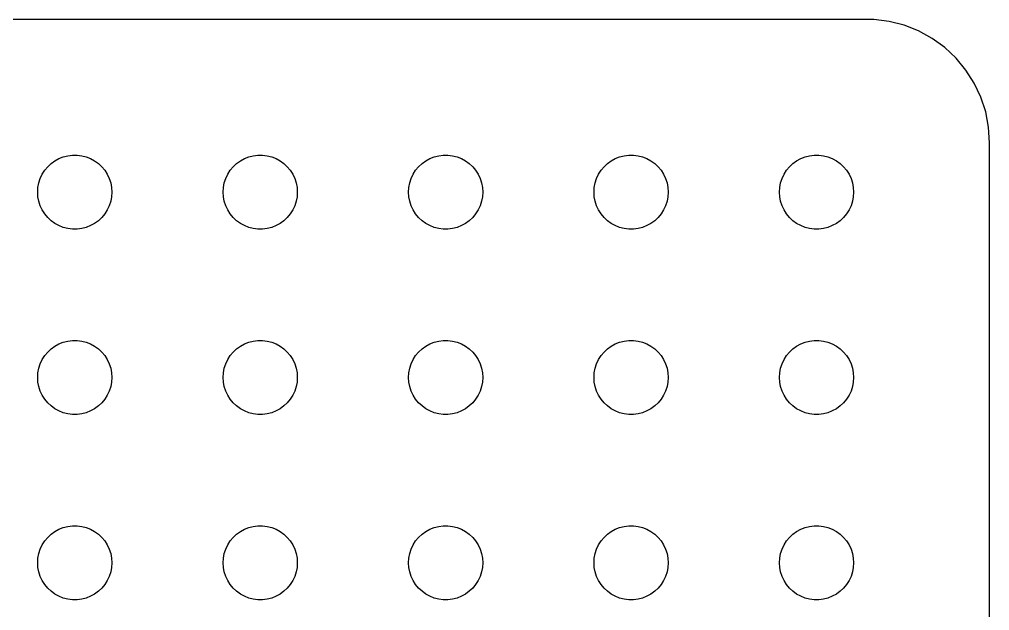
# Model space of a CAD drawing. Header units: metres. Extents: x -37 to 37, y 86 to 184.
# Drawn here: x -2.24 to 37, y 106.06 to 129.99 of the extents above; entities that cross this region are included whole.
import ezdxf

# ---------------------------------------------------------------- set-up
doc = ezdxf.new("R2010")
doc.units = ezdxf.units.M

msp = doc.modelspace()

# ---------------------------------------------------------------- linework, layer by layer
for p, q in [((32.3139, 129.99), (-32.3139, 129.99)), ((32.9369, 129.911), (32.3139, 129.99)), ((33.5451, 129.755), (32.9369, 129.911)), ((34.1289, 129.524), (33.5451, 129.755)), ((34.6791, 129.222), (34.1289, 129.524)), ((35.1871, 128.853), (34.6791, 129.222)), ((35.6448, 128.423), (35.1871, 128.853)), ((36.0451, 127.939), (35.6448, 128.423)), ((36.3815, 127.409), (36.0451, 127.939)), ((36.6489, 126.841), (36.3815, 127.409)), ((36.8429, 126.243), (36.6489, 126.841)), ((36.9606, 125.627), (36.8429, 126.243)), ((37, 125), (36.9606, 125.627)), ((37, 91), (37, 125)), ((-0.638657, 124.357), (-0.463516, 124.427)), ((-0.463516, 124.427), (-0.281067, 124.473)), ((-0.281067, 124.473), (-0.094177, 124.497)), ((-0.094177, 124.497), (0.094177, 124.497)), ((0.094177, 124.497), (0.281067, 124.473)), ((0.281067, 124.473), (0.463516, 124.427)), ((0.463516, 124.427), (0.638657, 124.357)), ((6.86133, 124.357), (7.03647, 124.427)), ((7.03647, 124.427), (7.21892, 124.473)), ((7.21892, 124.473), (7.40581, 124.497)), ((7.40581, 124.497), (7.59418, 124.497)), ((7.59418, 124.497), (7.78107, 124.473)), ((7.78107, 124.473), (7.96352, 124.427)), ((7.96352, 124.427), (8.13866, 124.357)), ((14.3613, 124.357), (14.5365, 124.427)), ((14.5365, 124.427), (14.7189, 124.473)), ((14.7189, 124.473), (14.9058, 124.497)), ((14.9058, 124.497), (15.0942, 124.497)), ((15.0942, 124.497), (15.2811, 124.473)), ((15.2811, 124.473), (15.4635, 124.427)), ((15.4635, 124.427), (15.6387, 124.357)), ((21.8613, 124.357), (22.0365, 124.427)), ((22.0365, 124.427), (22.2189, 124.473)), ((22.2189, 124.473), (22.4058, 124.497)), ((22.4058, 124.497), (22.5942, 124.497)), ((22.5942, 124.497), (22.7811, 124.473)), ((22.7811, 124.473), (22.9635, 124.427)), ((22.9635, 124.427), (23.1387, 124.357)), ((29.3613, 124.357), (29.5365, 124.427)), ((29.5365, 124.427), (29.7189, 124.473)), ((29.7189, 124.473), (29.9058, 124.497)), ((29.9058, 124.497), (30.0942, 124.497)), ((30.0942, 124.497), (30.2811, 124.473)), ((30.2811, 124.473), (30.4635, 124.427)), ((30.4635, 124.427), (30.6387, 124.357)), ((-1.21352, 123.882), (-1.09344, 124.027)), ((-1.09344, 124.027), (-0.956131, 124.156)), ((-0.956131, 124.156), (-0.803726, 124.266)), ((-0.803726, 124.266), (-0.638657, 124.357)), ((0.638657, 124.357), (0.803726, 124.266)), ((0.803726, 124.266), (0.956131, 124.156)), ((0.956131, 124.156), (1.09344, 124.027)), ((1.09344, 124.027), (1.21352, 123.882)), ((6.28647, 123.882), (6.40654, 124.027)), ((6.40654, 124.027), (6.54385, 124.156)), ((6.54385, 124.156), (6.69626, 124.266)), ((6.69626, 124.266), (6.86133, 124.357)), ((8.13866, 124.357), (8.30373, 124.266)), ((8.30373, 124.266), (8.45613, 124.156)), ((8.45613, 124.156), (8.59344, 124.027)), ((8.59344, 124.027), (8.71352, 123.882)), ((13.7865, 123.882), (13.9065, 124.027)), ((13.9065, 124.027), (14.0439, 124.156)), ((14.0439, 124.156), (14.1963, 124.266)), ((14.1963, 124.266), (14.3613, 124.357)), ((15.6387, 124.357), (15.8037, 124.266)), ((15.8037, 124.266), (15.9561, 124.156)), ((15.9561, 124.156), (16.0934, 124.027)), ((16.0934, 124.027), (16.2135, 123.882)), ((21.2865, 123.882), (21.4065, 124.027)), ((21.4065, 124.027), (21.5439, 124.156)), ((21.5439, 124.156), (21.6963, 124.266)), ((21.6963, 124.266), (21.8613, 124.357)), ((23.1387, 124.357), (23.3037, 124.266)), ((23.3037, 124.266), (23.4561, 124.156)), ((23.4561, 124.156), (23.5934, 124.027)), ((23.5934, 124.027), (23.7135, 123.882)), ((28.7865, 123.882), (28.9065, 124.027)), ((28.9065, 124.027), (29.0439, 124.156)), ((29.0439, 124.156), (29.1963, 124.266)), ((29.1963, 124.266), (29.3613, 124.357)), ((30.6387, 124.357), (30.8037, 124.266)), ((30.8037, 124.266), (30.9561, 124.156)), ((30.9561, 124.156), (31.0934, 124.027)), ((31.0934, 124.027), (31.2135, 123.882)), ((-1.39465, 123.552), (-1.31445, 123.723)), ((-1.31445, 123.723), (-1.21352, 123.882)), ((1.21352, 123.882), (1.31445, 123.723)), ((1.31445, 123.723), (1.39465, 123.552)), ((6.10533, 123.552), (6.18553, 123.723)), ((6.18553, 123.723), (6.28647, 123.882)), ((8.71352, 123.882), (8.81445, 123.723)), ((8.81445, 123.723), (8.89465, 123.552)), ((13.6053, 123.552), (13.6855, 123.723)), ((13.6855, 123.723), (13.7865, 123.882)), ((16.2135, 123.882), (16.3145, 123.723)), ((16.3145, 123.723), (16.3947, 123.552)), ((21.1053, 123.552), (21.1855, 123.723)), ((21.1855, 123.723), (21.2865, 123.882)), ((23.7135, 123.882), (23.8145, 123.723)), ((23.8145, 123.723), (23.8947, 123.552)), ((28.6053, 123.552), (28.6855, 123.723)), ((28.6855, 123.723), (28.7865, 123.882)), ((31.2135, 123.882), (31.3145, 123.723)), ((31.3145, 123.723), (31.3947, 123.552)), ((-1.48816, 123.188), (-1.45287, 123.373)), ((-1.45287, 123.373), (-1.39465, 123.552)), ((1.39465, 123.552), (1.45287, 123.373)), ((1.45287, 123.373), (1.48816, 123.188)), ((6.01183, 123.188), (6.04712, 123.373)), ((6.04712, 123.373), (6.10533, 123.552)), ((8.89465, 123.552), (8.95287, 123.373)), ((8.95287, 123.373), (8.98816, 123.188)), ((13.5118, 123.188), (13.5471, 123.373)), ((13.5471, 123.373), (13.6053, 123.552)), ((16.3947, 123.552), (16.4529, 123.373)), ((16.4529, 123.373), (16.4882, 123.188)), ((21.0118, 123.188), (21.0471, 123.373)), ((21.0471, 123.373), (21.1053, 123.552)), ((23.8947, 123.552), (23.9529, 123.373)), ((23.9529, 123.373), (23.9882, 123.188)), ((28.5118, 123.188), (28.5471, 123.373)), ((28.5471, 123.373), (28.6053, 123.552)), ((31.3947, 123.552), (31.4529, 123.373)), ((31.4529, 123.373), (31.4882, 123.188)), ((-1.5, 123), (-1.48816, 123.188)), ((-1.48816, 122.812), (-1.5, 123)), ((1.48816, 123.188), (1.5, 123)), ((1.5, 123), (1.48816, 122.812)), ((6, 123), (6.01183, 123.188)), ((6.01183, 122.812), (6, 123)), ((8.98816, 123.188), (9, 123)), ((9, 123), (8.98816, 122.812)), ((13.5, 123), (13.5118, 123.188)), ((13.5118, 122.812), (13.5, 123)), ((16.4882, 123.188), (16.5, 123)), ((16.5, 123), (16.4882, 122.812)), ((21, 123), (21.0118, 123.188)), ((21.0118, 122.812), (21, 123)), ((23.9882, 123.188), (24, 123)), ((24, 123), (23.9882, 122.812)), ((28.5, 123), (28.5118, 123.188)), ((28.5118, 122.812), (28.5, 123)), ((31.4882, 123.188), (31.5, 123)), ((31.5, 123), (31.4882, 122.812)), ((-1.45287, 122.627), (-1.48816, 122.812)), ((-1.39465, 122.448), (-1.45287, 122.627)), ((-1.31445, 122.277), (-1.39465, 122.448)), ((1.39465, 122.448), (1.31445, 122.277)), ((1.45287, 122.627), (1.39465, 122.448)), ((1.48816, 122.812), (1.45287, 122.627)), ((6.04712, 122.627), (6.01183, 122.812)), ((6.10533, 122.448), (6.04712, 122.627)), ((6.18553, 122.277), (6.10533, 122.448)), ((8.89465, 122.448), (8.81445, 122.277)), ((8.95287, 122.627), (8.89465, 122.448)), ((8.98816, 122.812), (8.95287, 122.627)), ((13.5471, 122.627), (13.5118, 122.812)), ((13.6053, 122.448), (13.5471, 122.627)), ((13.6855, 122.277), (13.6053, 122.448)), ((16.3947, 122.448), (16.3145, 122.277)), ((16.4529, 122.627), (16.3947, 122.448)), ((16.4882, 122.812), (16.4529, 122.627)), ((21.0471, 122.627), (21.0118, 122.812)), ((21.1053, 122.448), (21.0471, 122.627)), ((21.1855, 122.277), (21.1053, 122.448)), ((23.8947, 122.448), (23.8145, 122.277)), ((23.9529, 122.627), (23.8947, 122.448)), ((23.9882, 122.812), (23.9529, 122.627)), ((28.5471, 122.627), (28.5118, 122.812)), ((28.6053, 122.448), (28.5471, 122.627)), ((28.6855, 122.277), (28.6053, 122.448)), ((31.3947, 122.448), (31.3145, 122.277)), ((31.4529, 122.627), (31.3947, 122.448)), ((31.4882, 122.812), (31.4529, 122.627)), ((-1.21352, 122.118), (-1.31445, 122.277)), ((-1.09344, 121.973), (-1.21352, 122.118)), ((1.21352, 122.118), (1.09344, 121.973)), ((1.31445, 122.277), (1.21352, 122.118)), ((6.28647, 122.118), (6.18553, 122.277)), ((6.40654, 121.973), (6.28647, 122.118)), ((8.71352, 122.118), (8.59344, 121.973)), ((8.81445, 122.277), (8.71352, 122.118)), ((13.7865, 122.118), (13.6855, 122.277)), ((13.9065, 121.973), (13.7865, 122.118)), ((16.2135, 122.118), (16.0934, 121.973)), ((16.3145, 122.277), (16.2135, 122.118)), ((21.2865, 122.118), (21.1855, 122.277)), ((21.4065, 121.973), (21.2865, 122.118)), ((23.7135, 122.118), (23.5934, 121.973)), ((23.8145, 122.277), (23.7135, 122.118)), ((28.7865, 122.118), (28.6855, 122.277)), ((28.9065, 121.973), (28.7865, 122.118)), ((31.2135, 122.118), (31.0934, 121.973)), ((31.3145, 122.277), (31.2135, 122.118)), ((-0.956131, 121.844), (-1.09344, 121.973)), ((-0.803726, 121.734), (-0.956131, 121.844)), ((-0.638657, 121.643), (-0.803726, 121.734)), ((0.803726, 121.734), (0.638657, 121.643)), ((0.956131, 121.844), (0.803726, 121.734)), ((1.09344, 121.973), (0.956131, 121.844)), ((6.54385, 121.844), (6.40654, 121.973)), ((6.69626, 121.734), (6.54385, 121.844)), ((6.86133, 121.643), (6.69626, 121.734)), ((8.30373, 121.734), (8.13866, 121.643)), ((8.45613, 121.844), (8.30373, 121.734)), ((8.59344, 121.973), (8.45613, 121.844)), ((14.0439, 121.844), (13.9065, 121.973)), ((14.1963, 121.734), (14.0439, 121.844)), ((14.3613, 121.643), (14.1963, 121.734)), ((15.8037, 121.734), (15.6387, 121.643)), ((15.9561, 121.844), (15.8037, 121.734)), ((16.0934, 121.973), (15.9561, 121.844)), ((21.5439, 121.844), (21.4065, 121.973)), ((21.6963, 121.734), (21.5439, 121.844)), ((21.8613, 121.643), (21.6963, 121.734)), ((23.3037, 121.734), (23.1387, 121.643)), ((23.4561, 121.844), (23.3037, 121.734)), ((23.5934, 121.973), (23.4561, 121.844)), ((29.0439, 121.844), (28.9065, 121.973)), ((29.1963, 121.734), (29.0439, 121.844)), ((29.3613, 121.643), (29.1963, 121.734)), ((30.8037, 121.734), (30.6387, 121.643)), ((30.9561, 121.844), (30.8037, 121.734)), ((31.0934, 121.973), (30.9561, 121.844)), ((-0.463516, 121.573), (-0.638657, 121.643)), ((-0.281067, 121.527), (-0.463516, 121.573)), ((-0.094177, 121.503), (-0.281067, 121.527)), ((0.094177, 121.503), (-0.094177, 121.503)), ((0.281067, 121.527), (0.094177, 121.503)), ((0.463516, 121.573), (0.281067, 121.527)), ((0.638657, 121.643), (0.463516, 121.573)), ((7.03647, 121.573), (6.86133, 121.643)), ((7.21892, 121.527), (7.03647, 121.573)), ((7.40581, 121.503), (7.21892, 121.527)), ((7.59418, 121.503), (7.40581, 121.503)), ((7.78107, 121.527), (7.59418, 121.503)), ((7.96352, 121.573), (7.78107, 121.527)), ((8.13866, 121.643), (7.96352, 121.573)), ((14.5365, 121.573), (14.3613, 121.643)), ((14.7189, 121.527), (14.5365, 121.573)), ((14.9058, 121.503), (14.7189, 121.527)), ((15.0942, 121.503), (14.9058, 121.503)), ((15.2811, 121.527), (15.0942, 121.503)), ((15.4635, 121.573), (15.2811, 121.527)), ((15.6387, 121.643), (15.4635, 121.573)), ((22.0365, 121.573), (21.8613, 121.643)), ((22.2189, 121.527), (22.0365, 121.573)), ((22.4058, 121.503), (22.2189, 121.527)), ((22.5942, 121.503), (22.4058, 121.503)), ((22.7811, 121.527), (22.5942, 121.503)), ((22.9635, 121.573), (22.7811, 121.527)), ((23.1387, 121.643), (22.9635, 121.573)), ((29.5365, 121.573), (29.3613, 121.643)), ((29.7189, 121.527), (29.5365, 121.573)), ((29.9058, 121.503), (29.7189, 121.527)), ((30.0942, 121.503), (29.9058, 121.503)), ((30.2811, 121.527), (30.0942, 121.503)), ((30.4635, 121.573), (30.2811, 121.527)), ((30.6387, 121.643), (30.4635, 121.573)), ((-0.463516, 116.927), (-0.281067, 116.973)), ((-0.281067, 116.973), (-0.094177, 116.997)), ((-0.094177, 116.997), (0.094177, 116.997)), ((0.094177, 116.997), (0.281067, 116.973)), ((0.281067, 116.973), (0.463516, 116.927)), ((7.03647, 116.927), (7.21892, 116.973)), ((7.21892, 116.973), (7.40581, 116.997)), ((7.40581, 116.997), (7.59418, 116.997)), ((7.59418, 116.997), (7.78107, 116.973)), ((7.78107, 116.973), (7.96352, 116.927)), ((14.5365, 116.927), (14.7189, 116.973)), ((14.7189, 116.973), (14.9058, 116.997)), ((14.9058, 116.997), (15.0942, 116.997)), ((15.0942, 116.997), (15.2811, 116.973)), ((15.2811, 116.973), (15.4635, 116.927)), ((22.0365, 116.927), (22.2189, 116.973)), ((22.2189, 116.973), (22.4058, 116.997)), ((22.4058, 116.997), (22.5942, 116.997)), ((22.5942, 116.997), (22.7811, 116.973)), ((22.7811, 116.973), (22.9635, 116.927)), ((29.5365, 116.927), (29.7189, 116.973)), ((29.7189, 116.973), (29.9058, 116.997)), ((29.9058, 116.997), (30.0942, 116.997)), ((30.0942, 116.997), (30.2811, 116.973)), ((30.2811, 116.973), (30.4635, 116.927)), ((-1.09344, 116.527), (-0.956131, 116.656)), ((-0.956131, 116.656), (-0.803726, 116.766)), ((-0.803726, 116.766), (-0.638657, 116.857)), ((-0.638657, 116.857), (-0.463516, 116.927)), ((0.463516, 116.927), (0.638657, 116.857)), ((0.638657, 116.857), (0.803726, 116.766)), ((0.803726, 116.766), (0.956131, 116.656)), ((0.956131, 116.656), (1.09344, 116.527)), ((6.40654, 116.527), (6.54385, 116.656)), ((6.54385, 116.656), (6.69626, 116.766)), ((6.69626, 116.766), (6.86133, 116.857)), ((6.86133, 116.857), (7.03647, 116.927)), ((7.96352, 116.927), (8.13866, 116.857)), ((8.13866, 116.857), (8.30373, 116.766)), ((8.30373, 116.766), (8.45613, 116.656)), ((8.45613, 116.656), (8.59344, 116.527)), ((13.9065, 116.527), (14.0439, 116.656)), ((14.0439, 116.656), (14.1963, 116.766)), ((14.1963, 116.766), (14.3613, 116.857)), ((14.3613, 116.857), (14.5365, 116.927)), ((15.4635, 116.927), (15.6387, 116.857)), ((15.6387, 116.857), (15.8037, 116.766)), ((15.8037, 116.766), (15.9561, 116.656)), ((15.9561, 116.656), (16.0934, 116.527)), ((21.4065, 116.527), (21.5439, 116.656)), ((21.5439, 116.656), (21.6963, 116.766)), ((21.6963, 116.766), (21.8613, 116.857)), ((21.8613, 116.857), (22.0365, 116.927)), ((22.9635, 116.927), (23.1387, 116.857)), ((23.1387, 116.857), (23.3037, 116.766)), ((23.3037, 116.766), (23.4561, 116.656)), ((23.4561, 116.656), (23.5934, 116.527)), ((28.9065, 116.527), (29.0439, 116.656)), ((29.0439, 116.656), (29.1963, 116.766)), ((29.1963, 116.766), (29.3613, 116.857)), ((29.3613, 116.857), (29.5365, 116.927)), ((30.4635, 116.927), (30.6387, 116.857)), ((30.6387, 116.857), (30.8037, 116.766)), ((30.8037, 116.766), (30.9561, 116.656)), ((30.9561, 116.656), (31.0934, 116.527)), ((-1.39465, 116.052), (-1.31445, 116.223)), ((-1.31445, 116.223), (-1.21352, 116.382)), ((-1.21352, 116.382), (-1.09344, 116.527)), ((1.09344, 116.527), (1.21352, 116.382)), ((1.21352, 116.382), (1.31445, 116.223)), ((1.31445, 116.223), (1.39465, 116.052)), ((6.10533, 116.052), (6.18553, 116.223)), ((6.18553, 116.223), (6.28647, 116.382)), ((6.28647, 116.382), (6.40654, 116.527)), ((8.59344, 116.527), (8.71352, 116.382)), ((8.71352, 116.382), (8.81445, 116.223)), ((8.81445, 116.223), (8.89465, 116.052)), ((13.6053, 116.052), (13.6855, 116.223)), ((13.6855, 116.223), (13.7865, 116.382)), ((13.7865, 116.382), (13.9065, 116.527)), ((16.0934, 116.527), (16.2135, 116.382)), ((16.2135, 116.382), (16.3145, 116.223)), ((16.3145, 116.223), (16.3947, 116.052)), ((21.1053, 116.052), (21.1855, 116.223)), ((21.1855, 116.223), (21.2865, 116.382)), ((21.2865, 116.382), (21.4065, 116.527)), ((23.5934, 116.527), (23.7135, 116.382)), ((23.7135, 116.382), (23.8145, 116.223)), ((23.8145, 116.223), (23.8947, 116.052)), ((28.6053, 116.052), (28.6855, 116.223)), ((28.6855, 116.223), (28.7865, 116.382)), ((28.7865, 116.382), (28.9065, 116.527)), ((31.0934, 116.527), (31.2135, 116.382)), ((31.2135, 116.382), (31.3145, 116.223)), ((31.3145, 116.223), (31.3947, 116.052)), ((-1.48816, 115.688), (-1.45287, 115.873)), ((-1.45287, 115.873), (-1.39465, 116.052)), ((1.39465, 116.052), (1.45287, 115.873)), ((1.45287, 115.873), (1.48816, 115.688)), ((6.01183, 115.688), (6.04712, 115.873)), ((6.04712, 115.873), (6.10533, 116.052)), ((8.89465, 116.052), (8.95287, 115.873)), ((8.95287, 115.873), (8.98816, 115.688)), ((13.5118, 115.688), (13.5471, 115.873)), ((13.5471, 115.873), (13.6053, 116.052)), ((16.3947, 116.052), (16.4529, 115.873)), ((16.4529, 115.873), (16.4882, 115.688)), ((21.0118, 115.688), (21.0471, 115.873)), ((21.0471, 115.873), (21.1053, 116.052)), ((23.8947, 116.052), (23.9529, 115.873)), ((23.9529, 115.873), (23.9882, 115.688)), ((28.5118, 115.688), (28.5471, 115.873)), ((28.5471, 115.873), (28.6053, 116.052)), ((31.3947, 116.052), (31.4529, 115.873)), ((31.4529, 115.873), (31.4882, 115.688)), ((-1.5, 115.5), (-1.48816, 115.688)), ((-1.48816, 115.312), (-1.5, 115.5)), ((1.48816, 115.688), (1.5, 115.5)), ((1.5, 115.5), (1.48816, 115.312)), ((6, 115.5), (6.01183, 115.688)), ((6.01183, 115.312), (6, 115.5)), ((8.98816, 115.688), (9, 115.5)), ((9, 115.5), (8.98816, 115.312)), ((13.5, 115.5), (13.5118, 115.688)), ((13.5118, 115.312), (13.5, 115.5)), ((16.4882, 115.688), (16.5, 115.5)), ((16.5, 115.5), (16.4882, 115.312)), ((21, 115.5), (21.0118, 115.688)), ((21.0118, 115.312), (21, 115.5)), ((23.9882, 115.688), (24, 115.5)), ((24, 115.5), (23.9882, 115.312)), ((28.5, 115.5), (28.5118, 115.688)), ((28.5118, 115.312), (28.5, 115.5)), ((31.4882, 115.688), (31.5, 115.5)), ((31.5, 115.5), (31.4882, 115.312)), ((-1.45287, 115.127), (-1.48816, 115.312)), ((-1.39465, 114.948), (-1.45287, 115.127)), ((1.45287, 115.127), (1.39465, 114.948)), ((1.48816, 115.312), (1.45287, 115.127)), ((6.04712, 115.127), (6.01183, 115.312)), ((6.10533, 114.948), (6.04712, 115.127)), ((8.95287, 115.127), (8.89465, 114.948)), ((8.98816, 115.312), (8.95287, 115.127)), ((13.5471, 115.127), (13.5118, 115.312)), ((13.6053, 114.948), (13.5471, 115.127)), ((16.4529, 115.127), (16.3947, 114.948)), ((16.4882, 115.312), (16.4529, 115.127)), ((21.0471, 115.127), (21.0118, 115.312)), ((21.1053, 114.948), (21.0471, 115.127)), ((23.9529, 115.127), (23.8947, 114.948)), ((23.9882, 115.312), (23.9529, 115.127)), ((28.5471, 115.127), (28.5118, 115.312)), ((28.6053, 114.948), (28.5471, 115.127)), ((31.4529, 115.127), (31.3947, 114.948)), ((31.4882, 115.312), (31.4529, 115.127)), ((-1.31445, 114.777), (-1.39465, 114.948)), ((-1.21352, 114.618), (-1.31445, 114.777)), ((-1.09344, 114.473), (-1.21352, 114.618)), ((1.21352, 114.618), (1.09344, 114.473)), ((1.31445, 114.777), (1.21352, 114.618)), ((1.39465, 114.948), (1.31445, 114.777)), ((6.18553, 114.777), (6.10533, 114.948)), ((6.28647, 114.618), (6.18553, 114.777)), ((6.40654, 114.473), (6.28647, 114.618)), ((8.71352, 114.618), (8.59344, 114.473)), ((8.81445, 114.777), (8.71352, 114.618)), ((8.89465, 114.948), (8.81445, 114.777)), ((13.6855, 114.777), (13.6053, 114.948)), ((13.7865, 114.618), (13.6855, 114.777)), ((13.9065, 114.473), (13.7865, 114.618)), ((16.2135, 114.618), (16.0934, 114.473)), ((16.3145, 114.777), (16.2135, 114.618)), ((16.3947, 114.948), (16.3145, 114.777)), ((21.1855, 114.777), (21.1053, 114.948)), ((21.2865, 114.618), (21.1855, 114.777)), ((21.4065, 114.473), (21.2865, 114.618)), ((23.7135, 114.618), (23.5934, 114.473)), ((23.8145, 114.777), (23.7135, 114.618)), ((23.8947, 114.948), (23.8145, 114.777)), ((28.6855, 114.777), (28.6053, 114.948)), ((28.7865, 114.618), (28.6855, 114.777)), ((28.9065, 114.473), (28.7865, 114.618)), ((31.2135, 114.618), (31.0934, 114.473)), ((31.3145, 114.777), (31.2135, 114.618)), ((31.3947, 114.948), (31.3145, 114.777)), ((-0.956131, 114.344), (-1.09344, 114.473)), ((-0.803726, 114.234), (-0.956131, 114.344)), ((-0.638657, 114.143), (-0.803726, 114.234)), ((0.803726, 114.234), (0.638657, 114.143)), ((0.956131, 114.344), (0.803726, 114.234)), ((1.09344, 114.473), (0.956131, 114.344)), ((6.54385, 114.344), (6.40654, 114.473)), ((6.69626, 114.234), (6.54385, 114.344)), ((6.86133, 114.143), (6.69626, 114.234)), ((8.30373, 114.234), (8.13866, 114.143)), ((8.45613, 114.344), (8.30373, 114.234)), ((8.59344, 114.473), (8.45613, 114.344)), ((14.0439, 114.344), (13.9065, 114.473)), ((14.1963, 114.234), (14.0439, 114.344)), ((14.3613, 114.143), (14.1963, 114.234)), ((15.8037, 114.234), (15.6387, 114.143)), ((15.9561, 114.344), (15.8037, 114.234)), ((16.0934, 114.473), (15.9561, 114.344)), ((21.5439, 114.344), (21.4065, 114.473)), ((21.6963, 114.234), (21.5439, 114.344)), ((21.8613, 114.143), (21.6963, 114.234)), ((23.3037, 114.234), (23.1387, 114.143)), ((23.4561, 114.344), (23.3037, 114.234)), ((23.5934, 114.473), (23.4561, 114.344)), ((29.0439, 114.344), (28.9065, 114.473)), ((29.1963, 114.234), (29.0439, 114.344)), ((29.3613, 114.143), (29.1963, 114.234)), ((30.8037, 114.234), (30.6387, 114.143)), ((30.9561, 114.344), (30.8037, 114.234)), ((31.0934, 114.473), (30.9561, 114.344)), ((-0.463516, 114.073), (-0.638657, 114.143)), ((-0.281067, 114.027), (-0.463516, 114.073)), ((-0.094177, 114.003), (-0.281067, 114.027)), ((0.094177, 114.003), (-0.094177, 114.003)), ((0.281067, 114.027), (0.094177, 114.003)), ((0.463516, 114.073), (0.281067, 114.027)), ((0.638657, 114.143), (0.463516, 114.073)), ((7.03647, 114.073), (6.86133, 114.143)), ((7.21892, 114.027), (7.03647, 114.073)), ((7.40581, 114.003), (7.21892, 114.027)), ((7.59418, 114.003), (7.40581, 114.003)), ((7.78107, 114.027), (7.59418, 114.003)), ((7.96352, 114.073), (7.78107, 114.027)), ((8.13866, 114.143), (7.96352, 114.073)), ((14.5365, 114.073), (14.3613, 114.143)), ((14.7189, 114.027), (14.5365, 114.073)), ((14.9058, 114.003), (14.7189, 114.027)), ((15.0942, 114.003), (14.9058, 114.003)), ((15.2811, 114.027), (15.0942, 114.003)), ((15.4635, 114.073), (15.2811, 114.027)), ((15.6387, 114.143), (15.4635, 114.073)), ((22.0365, 114.073), (21.8613, 114.143)), ((22.2189, 114.027), (22.0365, 114.073)), ((22.4058, 114.003), (22.2189, 114.027)), ((22.5942, 114.003), (22.4058, 114.003)), ((22.7811, 114.027), (22.5942, 114.003)), ((22.9635, 114.073), (22.7811, 114.027)), ((23.1387, 114.143), (22.9635, 114.073)), ((29.5365, 114.073), (29.3613, 114.143)), ((29.7189, 114.027), (29.5365, 114.073)), ((29.9058, 114.003), (29.7189, 114.027)), ((30.0942, 114.003), (29.9058, 114.003)), ((30.2811, 114.027), (30.0942, 114.003)), ((30.4635, 114.073), (30.2811, 114.027)), ((30.6387, 114.143), (30.4635, 114.073)), ((-0.281067, 109.473), (-0.094177, 109.497)), ((-0.094177, 109.497), (0.094177, 109.497)), ((0.094177, 109.497), (0.281067, 109.473)), ((7.21892, 109.473), (7.40581, 109.497)), ((7.40581, 109.497), (7.59418, 109.497)), ((7.59418, 109.497), (7.78107, 109.473)), ((14.7189, 109.473), (14.9058, 109.497)), ((14.9058, 109.497), (15.0942, 109.497)), ((15.0942, 109.497), (15.2811, 109.473)), ((22.2189, 109.473), (22.4058, 109.497)), ((22.4058, 109.497), (22.5942, 109.497)), ((22.5942, 109.497), (22.7811, 109.473)), ((29.7189, 109.473), (29.9058, 109.497)), ((29.9058, 109.497), (30.0942, 109.497)), ((30.0942, 109.497), (30.2811, 109.473)), ((-1.09344, 109.027), (-0.956131, 109.156)), ((-0.956131, 109.156), (-0.803726, 109.266)), ((-0.803726, 109.266), (-0.638657, 109.357)), ((-0.638657, 109.357), (-0.463516, 109.427)), ((-0.463516, 109.427), (-0.281067, 109.473)), ((0.281067, 109.473), (0.463516, 109.427)), ((0.463516, 109.427), (0.638657, 109.357)), ((0.638657, 109.357), (0.803726, 109.266)), ((0.803726, 109.266), (0.956131, 109.156)), ((0.956131, 109.156), (1.09344, 109.027)), ((6.40654, 109.027), (6.54385, 109.156)), ((6.54385, 109.156), (6.69626, 109.266)), ((6.69626, 109.266), (6.86133, 109.357)), ((6.86133, 109.357), (7.03647, 109.427)), ((7.03647, 109.427), (7.21892, 109.473)), ((7.78107, 109.473), (7.96352, 109.427)), ((7.96352, 109.427), (8.13866, 109.357)), ((8.13866, 109.357), (8.30373, 109.266)), ((8.30373, 109.266), (8.45613, 109.156)), ((8.45613, 109.156), (8.59344, 109.027)), ((13.9065, 109.027), (14.0439, 109.156)), ((14.0439, 109.156), (14.1963, 109.266)), ((14.1963, 109.266), (14.3613, 109.357)), ((14.3613, 109.357), (14.5365, 109.427)), ((14.5365, 109.427), (14.7189, 109.473)), ((15.2811, 109.473), (15.4635, 109.427)), ((15.4635, 109.427), (15.6387, 109.357)), ((15.6387, 109.357), (15.8037, 109.266)), ((15.8037, 109.266), (15.9561, 109.156)), ((15.9561, 109.156), (16.0934, 109.027)), ((21.4065, 109.027), (21.5439, 109.156)), ((21.5439, 109.156), (21.6963, 109.266)), ((21.6963, 109.266), (21.8613, 109.357)), ((21.8613, 109.357), (22.0365, 109.427)), ((22.0365, 109.427), (22.2189, 109.473)), ((22.7811, 109.473), (22.9635, 109.427)), ((22.9635, 109.427), (23.1387, 109.357)), ((23.1387, 109.357), (23.3037, 109.266)), ((23.3037, 109.266), (23.4561, 109.156)), ((23.4561, 109.156), (23.5934, 109.027)), ((28.9065, 109.027), (29.0439, 109.156)), ((29.0439, 109.156), (29.1963, 109.266)), ((29.1963, 109.266), (29.3613, 109.357)), ((29.3613, 109.357), (29.5365, 109.427)), ((29.5365, 109.427), (29.7189, 109.473)), ((30.2811, 109.473), (30.4635, 109.427)), ((30.4635, 109.427), (30.6387, 109.357)), ((30.6387, 109.357), (30.8037, 109.266)), ((30.8037, 109.266), (30.9561, 109.156)), ((30.9561, 109.156), (31.0934, 109.027)), ((-1.39465, 108.552), (-1.31445, 108.723)), ((-1.31445, 108.723), (-1.21352, 108.882)), ((-1.21352, 108.882), (-1.09344, 109.027)), ((1.09344, 109.027), (1.21352, 108.882)), ((1.21352, 108.882), (1.31445, 108.723)), ((1.31445, 108.723), (1.39465, 108.552)), ((6.10533, 108.552), (6.18553, 108.723)), ((6.18553, 108.723), (6.28647, 108.882)), ((6.28647, 108.882), (6.40654, 109.027)), ((8.59344, 109.027), (8.71352, 108.882)), ((8.71352, 108.882), (8.81445, 108.723)), ((8.81445, 108.723), (8.89465, 108.552)), ((13.6053, 108.552), (13.6855, 108.723)), ((13.6855, 108.723), (13.7865, 108.882)), ((13.7865, 108.882), (13.9065, 109.027)), ((16.0934, 109.027), (16.2135, 108.882)), ((16.2135, 108.882), (16.3145, 108.723)), ((16.3145, 108.723), (16.3947, 108.552)), ((21.1053, 108.552), (21.1855, 108.723)), ((21.1855, 108.723), (21.2865, 108.882)), ((21.2865, 108.882), (21.4065, 109.027)), ((23.5934, 109.027), (23.7135, 108.882)), ((23.7135, 108.882), (23.8145, 108.723)), ((23.8145, 108.723), (23.8947, 108.552)), ((28.6053, 108.552), (28.6855, 108.723)), ((28.6855, 108.723), (28.7865, 108.882)), ((28.7865, 108.882), (28.9065, 109.027)), ((31.0934, 109.027), (31.2135, 108.882)), ((31.2135, 108.882), (31.3145, 108.723)), ((31.3145, 108.723), (31.3947, 108.552)), ((-1.48816, 108.188), (-1.45287, 108.373)), ((-1.45287, 108.373), (-1.39465, 108.552)), ((1.39465, 108.552), (1.45287, 108.373)), ((1.45287, 108.373), (1.48816, 108.188)), ((6.01183, 108.188), (6.04712, 108.373)), ((6.04712, 108.373), (6.10533, 108.552)), ((8.89465, 108.552), (8.95287, 108.373)), ((8.95287, 108.373), (8.98816, 108.188)), ((13.5118, 108.188), (13.5471, 108.373)), ((13.5471, 108.373), (13.6053, 108.552)), ((16.3947, 108.552), (16.4529, 108.373)), ((16.4529, 108.373), (16.4882, 108.188)), ((21.0118, 108.188), (21.0471, 108.373)), ((21.0471, 108.373), (21.1053, 108.552)), ((23.8947, 108.552), (23.9529, 108.373)), ((23.9529, 108.373), (23.9882, 108.188)), ((28.5118, 108.188), (28.5471, 108.373)), ((28.5471, 108.373), (28.6053, 108.552)), ((31.3947, 108.552), (31.4529, 108.373)), ((31.4529, 108.373), (31.4882, 108.188)), ((-1.5, 108), (-1.48816, 108.188)), ((-1.48816, 107.812), (-1.5, 108)), ((1.48816, 108.188), (1.5, 108)), ((1.5, 108), (1.48816, 107.812)), ((6, 108), (6.01183, 108.188)), ((6.01183, 107.812), (6, 108)), ((8.98816, 108.188), (9, 108)), ((9, 108), (8.98816, 107.812)), ((13.5, 108), (13.5118, 108.188)), ((13.5118, 107.812), (13.5, 108)), ((16.4882, 108.188), (16.5, 108)), ((16.5, 108), (16.4882, 107.812)), ((21, 108), (21.0118, 108.188)), ((21.0118, 107.812), (21, 108)), ((23.9882, 108.188), (24, 108)), ((24, 108), (23.9882, 107.812)), ((28.5, 108), (28.5118, 108.188)), ((28.5118, 107.812), (28.5, 108)), ((31.4882, 108.188), (31.5, 108)), ((31.5, 108), (31.4882, 107.812)), ((-1.45287, 107.627), (-1.48816, 107.812)), ((-1.39465, 107.448), (-1.45287, 107.627)), ((1.45287, 107.627), (1.39465, 107.448)), ((1.48816, 107.812), (1.45287, 107.627)), ((6.04712, 107.627), (6.01183, 107.812)), ((6.10533, 107.448), (6.04712, 107.627)), ((8.95287, 107.627), (8.89465, 107.448)), ((8.98816, 107.812), (8.95287, 107.627)), ((13.5471, 107.627), (13.5118, 107.812)), ((13.6053, 107.448), (13.5471, 107.627)), ((16.4529, 107.627), (16.3947, 107.448)), ((16.4882, 107.812), (16.4529, 107.627)), ((21.0471, 107.627), (21.0118, 107.812)), ((21.1053, 107.448), (21.0471, 107.627)), ((23.9529, 107.627), (23.8947, 107.448)), ((23.9882, 107.812), (23.9529, 107.627)), ((28.5471, 107.627), (28.5118, 107.812)), ((28.6053, 107.448), (28.5471, 107.627)), ((31.4529, 107.627), (31.3947, 107.448)), ((31.4882, 107.812), (31.4529, 107.627)), ((-1.31445, 107.277), (-1.39465, 107.448)), ((-1.21352, 107.118), (-1.31445, 107.277)), ((1.31445, 107.277), (1.21352, 107.118)), ((1.39465, 107.448), (1.31445, 107.277)), ((6.18553, 107.277), (6.10533, 107.448)), ((6.28647, 107.118), (6.18553, 107.277)), ((8.81445, 107.277), (8.71352, 107.118)), ((8.89465, 107.448), (8.81445, 107.277)), ((13.6855, 107.277), (13.6053, 107.448)), ((13.7865, 107.118), (13.6855, 107.277)), ((16.3145, 107.277), (16.2135, 107.118)), ((16.3947, 107.448), (16.3145, 107.277)), ((21.1855, 107.277), (21.1053, 107.448)), ((21.2865, 107.118), (21.1855, 107.277)), ((23.8145, 107.277), (23.7135, 107.118)), ((23.8947, 107.448), (23.8145, 107.277)), ((28.6855, 107.277), (28.6053, 107.448)), ((28.7865, 107.118), (28.6855, 107.277)), ((31.3145, 107.277), (31.2135, 107.118)), ((31.3947, 107.448), (31.3145, 107.277)), ((-1.09344, 106.973), (-1.21352, 107.118)), ((-0.956131, 106.844), (-1.09344, 106.973)), ((-0.803726, 106.734), (-0.956131, 106.844)), ((-0.638657, 106.643), (-0.803726, 106.734)), ((0.803726, 106.734), (0.638657, 106.643)), ((0.956131, 106.844), (0.803726, 106.734)), ((1.09344, 106.973), (0.956131, 106.844)), ((1.21352, 107.118), (1.09344, 106.973)), ((6.40654, 106.973), (6.28647, 107.118)), ((6.54385, 106.844), (6.40654, 106.973)), ((6.69626, 106.734), (6.54385, 106.844)), ((6.86133, 106.643), (6.69626, 106.734)), ((8.30373, 106.734), (8.13866, 106.643)), ((8.45613, 106.844), (8.30373, 106.734)), ((8.59344, 106.973), (8.45613, 106.844)), ((8.71352, 107.118), (8.59344, 106.973)), ((13.9065, 106.973), (13.7865, 107.118)), ((14.0439, 106.844), (13.9065, 106.973)), ((14.1963, 106.734), (14.0439, 106.844)), ((14.3613, 106.643), (14.1963, 106.734)), ((15.8037, 106.734), (15.6387, 106.643)), ((15.9561, 106.844), (15.8037, 106.734)), ((16.0934, 106.973), (15.9561, 106.844)), ((16.2135, 107.118), (16.0934, 106.973)), ((21.4065, 106.973), (21.2865, 107.118)), ((21.5439, 106.844), (21.4065, 106.973)), ((21.6963, 106.734), (21.5439, 106.844)), ((21.8613, 106.643), (21.6963, 106.734)), ((23.3037, 106.734), (23.1387, 106.643)), ((23.4561, 106.844), (23.3037, 106.734)), ((23.5934, 106.973), (23.4561, 106.844)), ((23.7135, 107.118), (23.5934, 106.973)), ((28.9065, 106.973), (28.7865, 107.118)), ((29.0439, 106.844), (28.9065, 106.973)), ((29.1963, 106.734), (29.0439, 106.844)), ((29.3613, 106.643), (29.1963, 106.734)), ((30.8037, 106.734), (30.6387, 106.643)), ((30.9561, 106.844), (30.8037, 106.734)), ((31.0934, 106.973), (30.9561, 106.844)), ((31.2135, 107.118), (31.0934, 106.973)), ((-0.463516, 106.573), (-0.638657, 106.643)), ((-0.281067, 106.527), (-0.463516, 106.573)), ((-0.094177, 106.503), (-0.281067, 106.527)), ((0.094177, 106.503), (-0.094177, 106.503)), ((0.281067, 106.527), (0.094177, 106.503)), ((0.463516, 106.573), (0.281067, 106.527)), ((0.638657, 106.643), (0.463516, 106.573)), ((7.03647, 106.573), (6.86133, 106.643)), ((7.21892, 106.527), (7.03647, 106.573)), ((7.40581, 106.503), (7.21892, 106.527)), ((7.59418, 106.503), (7.40581, 106.503)), ((7.78107, 106.527), (7.59418, 106.503)), ((7.96352, 106.573), (7.78107, 106.527)), ((8.13866, 106.643), (7.96352, 106.573)), ((14.5365, 106.573), (14.3613, 106.643)), ((14.7189, 106.527), (14.5365, 106.573)), ((14.9058, 106.503), (14.7189, 106.527)), ((15.0942, 106.503), (14.9058, 106.503)), ((15.2811, 106.527), (15.0942, 106.503)), ((15.4635, 106.573), (15.2811, 106.527)), ((15.6387, 106.643), (15.4635, 106.573)), ((22.0365, 106.573), (21.8613, 106.643)), ((22.2189, 106.527), (22.0365, 106.573)), ((22.4058, 106.503), (22.2189, 106.527)), ((22.5942, 106.503), (22.4058, 106.503)), ((22.7811, 106.527), (22.5942, 106.503)), ((22.9635, 106.573), (22.7811, 106.527)), ((23.1387, 106.643), (22.9635, 106.573)), ((29.5365, 106.573), (29.3613, 106.643)), ((29.7189, 106.527), (29.5365, 106.573)), ((29.9058, 106.503), (29.7189, 106.527)), ((30.0942, 106.503), (29.9058, 106.503)), ((30.2811, 106.527), (30.0942, 106.503)), ((30.4635, 106.573), (30.2811, 106.527)), ((30.6387, 106.643), (30.4635, 106.573))]:
    msp.add_line(p, q)

doc.saveas('drawing.dxf')
